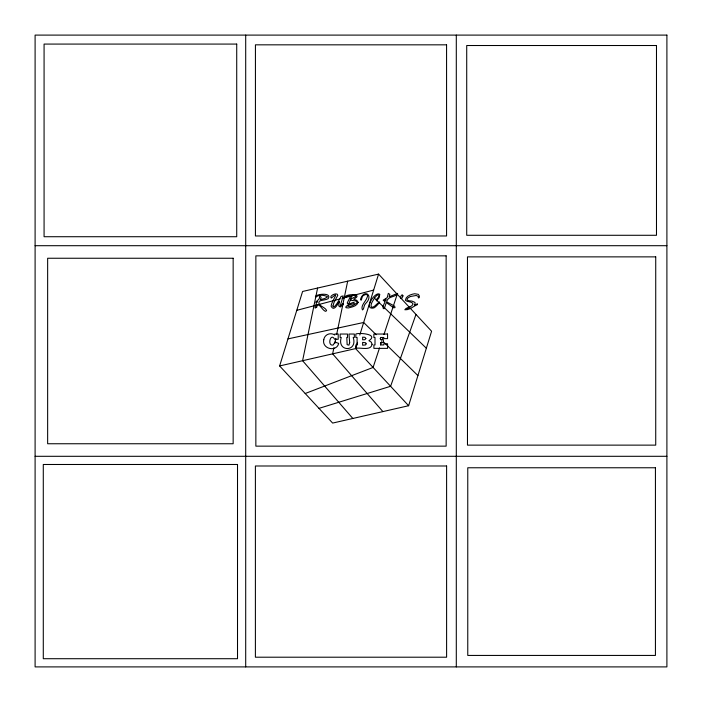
<?xml version="1.0" encoding="UTF-8"?>
<svg xmlns="http://www.w3.org/2000/svg" width="702" height="702" viewBox="0 0 702 702"><rect width="100%" height="100%" fill="white"/><g stroke="black" fill="none" stroke-linecap="round" stroke-linejoin="round"><path stroke-width="1.05" d="M317.611 288.039L302.588 360.705L352.834 418.462M333.924 347.648L332.643 353.843L382.897 411.6M334.775 343.524L335.846 338.364M336.697 334.24L347.674 281.169M279.624 365.953L302.588 291.47L378.571 274.113L431.59 331.239L408.625 405.721L332.643 423.078L279.624 365.953L355.607 348.596L408.625 405.721M355.607 348.596L357.537 342.33M359.793 335.012L378.571 274.113M379.536 347.902L373.095 367.444L305.203 393.515M380.554 344.822L381.572 341.734M382.257 339.68L382.932 337.627M383.95 334.538L397.507 293.41L389.119 296.823L389.838 294.419L388.32 293.348L387.188 297.648L383.187 300.166L385.047 301.79L382.862 306.642L383.318 308.599L384.284 308.661L386.302 302.553L393.761 307.818L395.024 307.581L394.594 306.169L386.705 301.851C387.46 296.112 394.928 297.402 397.665 293.84L397.507 293.41M415.979 314.426L390.593 386.293L318.989 408.362M374.438 298.104L373.376 299.982C369.48 305.335 370.41 310.933 376.965 303.984C383.775 297.964 375.833 307.309 373.885 307.924C362.601 310.468 375.368 290.496 379.782 294.34L379.098 297.745L376.632 300.904C374.973 299.333 379.343 297.745 379.141 295.375C377.764 293.655 375.561 296.849 374.438 298.104L426.351 348.236M296.77 310.337L340.049 298.929M342.137 298.376L373.648 290.066M287.969 338.89L363.654 322.481L376.175 334.731M35.1 245.7L666.9 245.7M35.1 456.3L666.9 456.3M380.08 338.557L381.651 340.093M383.213 341.62L417.918 375.588M456.3 35.1L456.3 666.9M245.7 35.1L245.7 666.9M349.675 342.637L348.938 345.147L347.139 344.664L346.806 337.469L347.49 337.469L347.49 334.038L340.154 334.038L340.154 337.469L341.251 337.469C336.644 352.158 358.046 352.299 353.203 337.469L354.334 337.469L354.334 334.038L348.947 334.038L349.675 342.637M332.923 306.037C333.45 309.6 338.074 301.904 338.671 300.658A2.36 2.36 0 0 1 339.066 300.193L341.119 296.393L343.199 295.954L340.216 305.923L343.243 303.597L343.462 304.396L340.224 307.02L338.75 305.914L339.312 301.491C337.899 303.554 334.213 312.03 331.177 306.414C330.791 302.035 340.997 289.391 331.66 297.885L331.318 298.06C328.378 296.095 337.434 291.593 337.794 295.305L334.038 302.395L332.923 306.037M358.152 302.308C356.73 306.388 351.825 307.02 348.069 308.011L347.551 307.801C340.681 308.362 356.037 299.385 354.185 303.676C342.225 305.888 349.403 308.257 355.133 304.15C363.952 298.341 340.909 303.027 355.817 296.639C350.324 289.549 350.447 307.564 347.209 303.097C349.684 297.271 353.58 293.436 344.629 297.56C345.261 293.375 364.733 293.568 353.624 299.192L356.791 300.333L358.152 302.308M360.459 299.464C362.013 302.65 361.082 295.454 364.11 295.173C365.505 293.875 369.033 294.586 367.278 297.007C366.19 301.211 360.266 305.493 362.434 309.924C364.268 309.345 363.496 305.098 365.83 303.308C373.999 295.165 363.917 288.399 360.459 299.464M323.771 339.715C321.99 346.779 331.247 351.211 336.477 347.121A6.441 6.441 0 0 0 338.338 344.463L338.645 343.366L334.924 342.058L333.231 344.998C326.799 346.551 330.642 331.862 334.626 339.277L338.206 339.277L338.206 334.038L334.766 334.038L334.766 334.994C332.046 333.038 327.843 333.397 325.596 335.925A7.441 7.441 0 0 0 323.771 339.715M372.086 344.287C370.902 351.29 360.144 347.078 355.844 348.368L355.844 344.936L357.09 344.936L357.09 337.469L355.844 337.469L355.844 334.038C358.345 332.555 379.247 333.906 368.936 340.716L371.261 342.12L372.086 344.287M316.69 307.107C312.267 310.863 318.173 302.395 315.786 302.167C316.69 300.737 320.209 299.263 319.471 296.692L320.077 296.262L321.147 297.35L320.296 299.649L324.772 298.534L327.667 296.806C324.377 294.945 318.954 294.384 316.032 296.955L315.479 297.148C313.908 294.252 332.625 291.795 328.176 298.683C325.289 300.237 321.946 299.859 319.375 301.211C316.505 305.598 324.894 306.651 326.605 310.424L325.851 311.355C322.499 311.249 318.094 300.21 316.69 307.107M410.372 296.507C404.527 299.315 407.125 300.947 411.872 301.053L414.979 302.422L415.075 304.194L414.364 305.265L417.479 303.808L417.383 304.65C413.267 306.248 409.433 310.266 404.8 309.766C406.23 306.993 411.767 307.608 413.074 304.054C412.118 301.105 407.476 302.422 405.423 300.28C405.712 295.981 411.126 294.287 414.689 293.743L418.339 294.34L419.357 296.051L419.313 297.604L418.304 297.92L418.497 296.613L416.26 295.463L410.372 296.507M402.983 295.867L401.755 298.49C398.947 299.605 401.939 292.172 402.983 295.867M365.865 338.487L364.891 339.707L362.636 339.794L362.636 337.179L364.891 337.285L365.865 338.487M366.111 343.822L365.602 344.919L362.636 345.226L362.636 342.4L365.654 342.743L366.111 343.822M384.415 300.052C385.565 303.08 387.443 296.797 384.415 300.052M317.479 301.553C317.058 303.334 315.847 301.474 317.479 301.553M408.818 308.239L406.256 309.099L409.257 308.011L408.818 308.239M666.9 35.1L35.1 35.1L35.1 666.9L666.9 666.9L666.9 35.1M236.723 44.077L44.077 44.077L44.077 236.723L236.723 236.723L236.723 44.077M446.569 44.831L255.431 44.831L255.431 235.969L446.569 235.969L446.569 44.831M656.484 45.516L466.716 45.516L466.716 235.284L656.484 235.284L656.484 45.516M446.147 255.853L255.853 255.853L255.853 446.147L446.147 446.147L446.147 255.853M655.729 256.871L467.471 256.871L467.471 445.129L655.729 445.129L655.729 256.871M233.152 258.248L47.648 258.248L47.648 443.752L233.152 443.752L233.152 258.248M387.565 334.038L373.868 334.038L373.868 337.469L375.008 337.469L375.008 344.936L373.894 344.936L373.894 348.368L387.565 348.368L387.565 343.787L383.801 343.787L383.801 344.936L380.545 344.936L380.545 342.594L383.38 342.594L383.38 339.671L380.545 339.671L380.545 337.469L383.801 337.469L383.801 338.627L387.565 338.627L387.565 334.038M237.513 464.487L43.287 464.487L43.287 658.713L237.513 658.713L237.513 464.487M446.604 465.996L255.396 465.996L255.396 657.204L446.604 657.204L446.604 465.996M655.431 467.769L467.769 467.769L467.769 655.431L655.431 655.431L655.431 467.769"/></g></svg>
